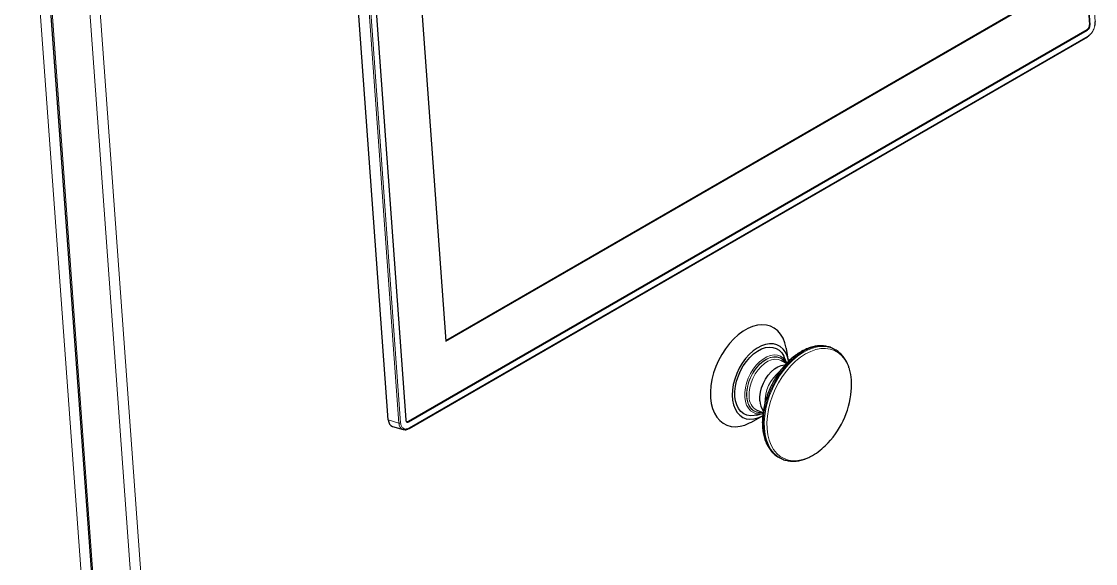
# Model space of a CAD drawing. Header units: millimetres. Extents: x -218071 to -203542, y 15363 to 51382.
# Drawn here: x -217053.43 to -217009.26, y 50914.42 to 50936.71 of the extents above; entities that cross this region are included whole.
import ezdxf

# ---------------------------------------------------------------- set-up
doc = ezdxf.new("R2010")
doc.units = ezdxf.units.MM
doc.header["$LTSCALE"] = 4
doc.layers.add('TPF-EQUIPEMENT', color=7, linetype='Continuous')

msp = doc.modelspace()

# ---------------------------------------------------------------- linework, layer by layer
at = {"layer": 'TPF-EQUIPEMENT', "color": 7, "linetype": 'Continuous', "lineweight": 25}
for p, q in [((-217011.03, 50957.525), (-217009.51, 50936.577)), ((-217009.483, 50936.565), (-217011.004, 50957.512)), ((-217052.993, 50947.67), (-217048.012, 50879.037)), ((-217038.342, 50920.323), (-217039.869, 50941.358)), ((-217039.146, 50941.27), (-217037.626, 50920.322)), ((-217037.184, 50940.165), (-217035.979, 50923.566)), ((-217011.513, 50937.701), (-217035.98, 50923.58)), ((-217035.979, 50923.566), (-217011.499, 50937.694)), ((-217009.619, 50936.364), (-217037.522, 50920.26)), ((-217037.495, 50920.247), (-217009.593, 50936.351)), ((-217037.488, 50919.965), (-217009.583, 50936.07)), ((-217020.031, 50923.247), (-217020.067, 50923.264)), ((-217021.947, 50922.661), (-217022.058, 50922.909)), ((-217021.878, 50922.732), (-217021.971, 50923.256)), ((-217020.031, 50923.247), (-217019.995, 50923.229)), ((-217021.97, 50922.638), (-217022.173, 50922.756)), ((-217023.184, 50920.719), (-217023.149, 50920.704)), ((-217023.149, 50920.704), (-217022.932, 50920.622)), ((-217023.411, 50920.233), (-217022.946, 50920.49)), ((-217023.196, 50920.519), (-217022.935, 50920.589)), ((-217038.169, 50920.055), (-217037.73, 50919.925)), ((-217022.216, 50918.749), (-217022.18, 50918.732))]:
    msp.add_line(p, q, dxfattribs=at)
at = {"layer": 'TPF-EQUIPEMENT', "color": 8, "linetype": 'Continuous', "lineweight": 18}
for p, q in [((-217010.792, 50957.636), (-217009.271, 50936.686)), ((-217048.465, 50879.372), (-217053.427, 50947.746)), ((-217052.928, 50947.594), (-217047.946, 50878.962)), ((-217046.325, 50878.026), (-217051.306, 50946.658)), ((-217050.874, 50946.564), (-217045.91, 50878.164)), ((-217039.426, 50941.144), (-217037.905, 50920.193)), ((-217037.838, 50920.198), (-217039.359, 50941.149)), ((-217009.483, 50936.565), (-217009.51, 50936.577)), ((-217009.573, 50936.097), (-217037.478, 50919.992)), ((-217009.593, 50936.351), (-217009.619, 50936.364)), ((-217037.905, 50920.193), (-217038.342, 50920.323)), ((-217037.495, 50920.247), (-217037.522, 50920.26))]:
    msp.add_line(p, q, dxfattribs=at)
at = {"layer": 'TPF-EQUIPEMENT', "color": 7, "linetype": 'Continuous', "lineweight": 25, "flags": 128}
for points in [[(-217021.971, 50923.256), (-217021.975, 50923.276), (-217022.029, 50923.488), (-217022.106, 50923.678), (-217022.206, 50923.844), (-217022.326, 50923.983), (-217022.466, 50924.094), (-217022.621, 50924.173), (-217022.791, 50924.22), (-217022.973, 50924.234), (-217023.163, 50924.216), (-217023.359, 50924.164), (-217023.557, 50924.081), (-217023.754, 50923.967), (-217023.948, 50923.824), (-217024.135, 50923.655), (-217024.313, 50923.461), (-217024.477, 50923.247), (-217024.627, 50923.015), (-217024.759, 50922.77), (-217024.872, 50922.514), (-217024.963, 50922.253), (-217025.032, 50921.99), (-217025.077, 50921.729), (-217025.097, 50921.474), (-217025.092, 50921.23), (-217025.062, 50921.001), (-217025.008, 50920.789), (-217024.931, 50920.599), (-217024.831, 50920.433), (-217024.711, 50920.293), (-217024.572, 50920.183), (-217024.416, 50920.104), (-217024.246, 50920.057), (-217024.065, 50920.042), (-217023.874, 50920.061), (-217023.679, 50920.112), (-217023.481, 50920.196), (-217023.411, 50920.233)], [(-217021.878, 50922.732), (-217021.886, 50922.774), (-217021.938, 50922.952), (-217022.012, 50923.108), (-217022.109, 50923.238), (-217022.225, 50923.34), (-217022.357, 50923.411), (-217022.505, 50923.45), (-217022.663, 50923.456), (-217022.829, 50923.429), (-217022.999, 50923.37), (-217023.17, 50923.279), (-217023.338, 50923.159), (-217023.499, 50923.012), (-217023.65, 50922.842), (-217023.787, 50922.651), (-217023.909, 50922.445), (-217024.011, 50922.227), (-217024.093, 50922.002), (-217024.152, 50921.775), (-217024.187, 50921.551), (-217024.197, 50921.334), (-217024.182, 50921.13), (-217024.142, 50920.942), (-217024.079, 50920.774), (-217023.993, 50920.631), (-217023.887, 50920.514), (-217023.762, 50920.428), (-217023.622, 50920.372), (-217023.469, 50920.35), (-217023.306, 50920.36), (-217023.138, 50920.404), (-217022.967, 50920.479), (-217022.946, 50920.49)], [(-217024.086, 50921.291), (-217024.088, 50921.493), (-217024.065, 50921.704), (-217024.017, 50921.92), (-217023.946, 50922.136), (-217023.854, 50922.346), (-217023.742, 50922.545), (-217023.614, 50922.73), (-217023.471, 50922.895), (-217023.318, 50923.037), (-217023.159, 50923.153), (-217022.996, 50923.239), (-217022.834, 50923.294), (-217022.676, 50923.316), (-217022.527, 50923.305), (-217022.389, 50923.262), (-217022.266, 50923.186), (-217022.161, 50923.081), (-217022.076, 50922.948), (-217022.058, 50922.909)], [(-217023.064, 50921.103), (-217023.063, 50921.277), (-217023.038, 50921.459), (-217022.988, 50921.645), (-217022.916, 50921.828), (-217022.824, 50922.002), (-217022.714, 50922.161), (-217022.591, 50922.301), (-217022.458, 50922.417), (-217022.319, 50922.505), (-217022.179, 50922.562), (-217022.043, 50922.587), (-217022.029, 50922.587)], [(-217023.196, 50920.519), (-217023.297, 50920.498), (-217023.451, 50920.492), (-217023.595, 50920.52), (-217023.726, 50920.579), (-217023.84, 50920.67), (-217023.935, 50920.79), (-217024.009, 50920.936), (-217024.06, 50921.104), (-217024.086, 50921.291)]]:
    msp.add_lwpolyline(points, dxfattribs=at)
at = {"layer": 'TPF-EQUIPEMENT', "color": 8, "linetype": 'Continuous', "lineweight": 18, "flags": 128}
for points in [[(-217020.067, 50923.264), (-217020.236, 50923.326), (-217020.423, 50923.358), (-217020.62, 50923.357), (-217020.824, 50923.323), (-217021.033, 50923.257), (-217021.243, 50923.159), (-217021.452, 50923.03), (-217021.656, 50922.874), (-217021.854, 50922.691), (-217022.041, 50922.484), (-217022.215, 50922.257), (-217022.375, 50922.012), (-217022.517, 50921.753), (-217022.64, 50921.484), (-217022.742, 50921.208), (-217022.821, 50920.929), (-217022.877, 50920.651), (-217022.909, 50920.378), (-217022.915, 50920.114), (-217022.897, 50919.862), (-217022.854, 50919.627), (-217022.787, 50919.411), (-217022.697, 50919.217), (-217022.585, 50919.049), (-217022.453, 50918.908), (-217022.303, 50918.796), (-217022.216, 50918.749)], [(-217022.873, 50919.969), (-217022.879, 50920.227), (-217022.86, 50920.496), (-217022.816, 50920.772), (-217022.749, 50921.051), (-217022.658, 50921.329), (-217022.545, 50921.602), (-217022.412, 50921.867), (-217022.261, 50922.119), (-217022.094, 50922.356), (-217021.913, 50922.573), (-217021.72, 50922.768), (-217021.519, 50922.938), (-217021.312, 50923.081), (-217021.102, 50923.194), (-217020.892, 50923.277), (-217020.685, 50923.327), (-217020.484, 50923.345), (-217020.292, 50923.329), (-217020.111, 50923.281), (-217020.031, 50923.247)], [(-217023.234, 50920.587), (-217023.328, 50920.622), (-217023.439, 50920.696), (-217023.532, 50920.8), (-217023.605, 50920.93), (-217023.654, 50921.084), (-217023.68, 50921.257), (-217023.681, 50921.444), (-217023.656, 50921.64), (-217023.608, 50921.84), (-217023.537, 50922.039), (-217023.445, 50922.23), (-217023.334, 50922.409), (-217023.208, 50922.572), (-217023.07, 50922.712), (-217022.924, 50922.827), (-217022.774, 50922.914), (-217022.623, 50922.97), (-217022.477, 50922.994), (-217022.339, 50922.984), (-217022.212, 50922.942), (-217022.101, 50922.867), (-217022.007, 50922.764), (-217021.94, 50922.644)], [(-217021.984, 50922.646), (-217022.026, 50922.711), (-217022.119, 50922.809), (-217022.229, 50922.878), (-217022.355, 50922.915), (-217022.491, 50922.918), (-217022.635, 50922.889), (-217022.782, 50922.827), (-217022.928, 50922.735), (-217023.069, 50922.616), (-217023.2, 50922.472), (-217023.318, 50922.307), (-217023.42, 50922.127), (-217023.502, 50921.937), (-217023.562, 50921.742), (-217023.599, 50921.548), (-217023.611, 50921.361), (-217023.599, 50921.185), (-217023.561, 50921.025), (-217023.5, 50920.888), (-217023.418, 50920.775), (-217023.316, 50920.691), (-217023.197, 50920.639), (-217023.066, 50920.618), (-217022.946, 50920.627)], [(-217022.962, 50920.633), (-217022.967, 50920.633), (-217023.108, 50920.63), (-217023.238, 50920.663), (-217023.353, 50920.729), (-217023.449, 50920.826), (-217023.524, 50920.952), (-217023.575, 50921.103), (-217023.601, 50921.275), (-217023.601, 50921.461), (-217023.575, 50921.657), (-217023.524, 50921.856), (-217023.449, 50922.052), (-217023.352, 50922.24), (-217023.237, 50922.414), (-217023.107, 50922.568), (-217022.966, 50922.697), (-217022.819, 50922.799), (-217022.669, 50922.869), (-217022.521, 50922.906), (-217022.38, 50922.909), (-217022.25, 50922.876), (-217022.135, 50922.81), (-217022.039, 50922.713), (-217022, 50922.655)], [(-217019.378, 50922.415), (-217019.381, 50922.423), (-217019.46, 50922.627), (-217019.563, 50922.806), (-217019.687, 50922.959), (-217019.83, 50923.082), (-217019.991, 50923.175), (-217020.167, 50923.235), (-217020.356, 50923.261), (-217020.555, 50923.254), (-217020.76, 50923.214), (-217020.969, 50923.14), (-217021.179, 50923.035), (-217021.387, 50922.899), (-217021.59, 50922.735), (-217021.784, 50922.545), (-217021.968, 50922.331), (-217022.137, 50922.098), (-217022.291, 50921.848), (-217022.426, 50921.584), (-217022.541, 50921.312), (-217022.634, 50921.034), (-217022.703, 50920.755), (-217022.748, 50920.479), (-217022.768, 50920.21), (-217022.762, 50919.952)], [(-217022.173, 50922.756), (-217022.189, 50922.765), (-217022.31, 50922.808), (-217022.443, 50922.817), (-217022.584, 50922.791), (-217022.728, 50922.732), (-217022.872, 50922.641), (-217023.01, 50922.521), (-217023.137, 50922.377), (-217023.251, 50922.212), (-217023.346, 50922.032), (-217023.421, 50921.843), (-217023.472, 50921.651), (-217023.498, 50921.462), (-217023.499, 50921.282)], [(-217022.182, 50918.733), (-217022.185, 50918.735), (-217022.344, 50918.831), (-217022.486, 50918.957), (-217022.608, 50919.112), (-217022.709, 50919.294), (-217022.788, 50919.499), (-217022.843, 50919.725), (-217022.873, 50919.969)], [(-217022.762, 50919.952), (-217022.731, 50919.708), (-217022.675, 50919.483), (-217022.596, 50919.279), (-217022.493, 50919.099), (-217022.369, 50918.946), (-217022.226, 50918.823), (-217022.065, 50918.73), (-217021.889, 50918.671), (-217021.7, 50918.644), (-217021.502, 50918.651), (-217021.296, 50918.691), (-217021.087, 50918.765), (-217020.983, 50918.813)]]:
    msp.add_lwpolyline(points, dxfattribs=at)
at = {"layer": 'TPF-EQUIPEMENT', "color": 7, "linetype": 'Continuous', "lineweight": 25}
for centre, radius, start, end in [((-217009.28, 50936.708), 0.0238, 292.544, 356.065), ((-217009.6, 50936.092), 0.0271, 307.3288, 10.5165), ((-217021.66, 50921.76), 2.374, 353.8821, 16.0005), ((-217022.885, 50921.837), 3.6, 314.3286, 354.7528), ((-217022.313, 50921.131), 0.751, 182.1504, 215.7669), ((-217023.087, 50921.194), 0.624, 256.4147, 285.9351), ((-217037.498, 50919.984), 0.0214, 245.2583, 297.4759), ((-217022.123, 50921.02), 2.483, 297.3151, 314.9234)]:
    msp.add_arc(centre, radius, start, end, dxfattribs=at)
at = {"layer": 'TPF-EQUIPEMENT', "color": 8, "linetype": 'Continuous', "lineweight": 18}
for centre, radius, start, end in [((-217021.261, 50921.064), 1.59, 127.7666, 182.2887), ((-217022.871, 50921.264), 0.629, 178.3783, 240.1046), ((-217037.878, 50920.273), 0.0848, 250.7851, 297.7379), ((-217037.504, 50919.987), 0.0264, 306.3083, 11.5371)]:
    msp.add_arc(centre, radius, start, end, dxfattribs=at)
at = {"layer": 'TPF-EQUIPEMENT', "color": 7, "linetype": 'Continuous', "lineweight": 25}
msp.add_ellipse((-217037.974, 50920.539), major_axis=(0.226, 0.473), ratio=0.620844, start_param=2.312908, end_param=3.239626, dxfattribs=at)
for points, knots in [([(-217009.51, 50936.577), (-217009.511, 50936.554), (-217009.512, 50936.509), (-217009.541, 50936.444), (-217009.577, 50936.394), (-217009.605, 50936.374), (-217009.619, 50936.364)], [0, 0, 0, 0, 0.289674, 0.554232, 0.770131, 1, 1, 1, 1]), ([(-217009.593, 50936.351), (-217009.575, 50936.364), (-217009.54, 50936.39), (-217009.504, 50936.451), (-217009.484, 50936.511), (-217009.483, 50936.546), (-217009.483, 50936.565)], [0, 0, 0, 0, 0.289674, 0.554232, 0.770131, 1, 1, 1, 1]), ([(-217009.283, 50936.539), (-217009.277, 50936.569), (-217009.266, 50936.62), (-217009.268, 50936.668), (-217009.268, 50936.688)], [0, 0, 0, 0, 0.579873, 1, 1, 1, 1]), ([(-217009.574, 50936.09), (-217009.558, 50936.1), (-217009.519, 50936.127), (-217009.478, 50936.161), (-217009.458, 50936.191), (-217009.457, 50936.192)], [0, 0, 0, 0, 0.375258, 0.970618, 1, 1, 1, 1]), ([(-217020.042, 50923.248), (-217020.057, 50923.257), (-217020.124, 50923.296), (-217020.258, 50923.337), (-217020.442, 50923.371), (-217020.635, 50923.373), (-217020.834, 50923.345), (-217021.037, 50923.288), (-217021.241, 50923.201), (-217021.445, 50923.086), (-217021.644, 50922.945), (-217021.837, 50922.779), (-217022.022, 50922.59), (-217022.194, 50922.382), (-217022.354, 50922.156), (-217022.498, 50921.916), (-217022.626, 50921.665), (-217022.735, 50921.406), (-217022.823, 50921.141), (-217022.891, 50920.875), (-217022.937, 50920.61), (-217022.96, 50920.35), (-217022.96, 50920.097), (-217022.937, 50919.856), (-217022.89, 50919.628), (-217022.82, 50919.417), (-217022.727, 50919.227), (-217022.613, 50919.06), (-217022.479, 50918.919), (-217022.341, 50918.812), (-217022.243, 50918.765), (-217022.201, 50918.745)], [0, 0, 0, 0, 0.009328, 0.043806, 0.07826, 0.11289, 0.147856, 0.183203, 0.218875, 0.25477, 0.290782, 0.326835, 0.362874, 0.398888, 0.434874, 0.47084, 0.506795, 0.542753, 0.578724, 0.614721, 0.650755, 0.686838, 0.722977, 0.759169, 0.795391, 0.831576, 0.867628, 0.90342, 0.93883, 0.973812, 1, 1, 1, 1]), ([(-217019.384, 50922.434), (-217019.399, 50922.482), (-217019.436, 50922.601), (-217019.521, 50922.768), (-217019.634, 50922.937), (-217019.769, 50923.076), (-217019.889, 50923.173), (-217019.969, 50923.212), (-217019.993, 50923.223)], [0, 0, 0, 0, 0.1338887, 0.3325135, 0.5297017, 0.7247919, 0.9175193, 1, 1, 1, 1]), ([(-217037.626, 50920.322), (-217037.622, 50920.302), (-217037.614, 50920.262), (-217037.579, 50920.234), (-217037.538, 50920.228), (-217037.51, 50920.241), (-217037.495, 50920.247)], [0, 0, 0, 0, 0.289674, 0.554232, 0.770131, 1, 1, 1, 1]), ([(-217037.522, 50920.26), (-217037.541, 50920.251), (-217037.571, 50920.238), (-217037.595, 50920.249), (-217037.604, 50920.254)], [0, 0, 0, 0, 0.617433, 1, 1, 1, 1]), ([(-217037.728, 50919.933), (-217037.704, 50919.925), (-217037.659, 50919.91), (-217037.581, 50919.928), (-217037.532, 50919.952), (-217037.507, 50919.965)], [0, 0, 0, 0, 0.368214, 0.679775, 1, 1, 1, 1]), ([(-217022.181, 50918.735), (-217022.175, 50918.731), (-217022.115, 50918.697), (-217021.988, 50918.659), (-217021.805, 50918.625), (-217021.612, 50918.623), (-217021.413, 50918.652), (-217021.238, 50918.698), (-217021.131, 50918.746), (-217021.091, 50918.764)], [0, 0, 0, 0, 0.021531, 0.194709, 0.367762, 0.541703, 0.717329, 0.894867, 1, 1, 1, 1]), ([(-217021.091, 50918.764), (-217021.063, 50918.774), (-217021.03, 50918.786), (-217020.999, 50918.804), (-217020.995, 50918.806)], [0, 0, 0, 0, 0.8744984, 1, 1, 1, 1])]:
    msp.add_open_spline(points, degree=3, knots=knots, dxfattribs=at)
at = {"layer": 'TPF-EQUIPEMENT', "color": 8, "linetype": 'Continuous', "lineweight": 18}
for points, knots in [([(-217009.271, 50936.686), (-217009.272, 50936.633), (-217009.273, 50936.552), (-217009.308, 50936.436), (-217009.346, 50936.347), (-217009.395, 50936.266), (-217009.468, 50936.171), (-217009.532, 50936.126), (-217009.573, 50936.097)], [0, 0, 0, 0, 0.239812, 0.368594, 0.5, 0.631406, 0.760188, 1, 1, 1, 1]), ([(-217037.905, 50920.193), (-217037.902, 50920.164), (-217037.894, 50920.106), (-217037.855, 50920.015), (-217037.802, 50919.944), (-217037.744, 50919.936), (-217037.728, 50919.933)], [0, 0, 0, 0, 0.220349, 0.434734, 0.844048, 1, 1, 1, 1]), ([(-217037.478, 50919.992), (-217037.52, 50919.973), (-217037.585, 50919.944), (-217037.666, 50919.949), (-217037.722, 50919.97), (-217037.77, 50920.009), (-217037.818, 50920.078), (-217037.83, 50920.151), (-217037.838, 50920.198)], [0, 0, 0, 0, 0.239812, 0.368594, 0.5, 0.631406, 0.760188, 1, 1, 1, 1])]:
    msp.add_open_spline(points, degree=3, knots=knots, dxfattribs=at)

doc.saveas('drawing.dxf')
